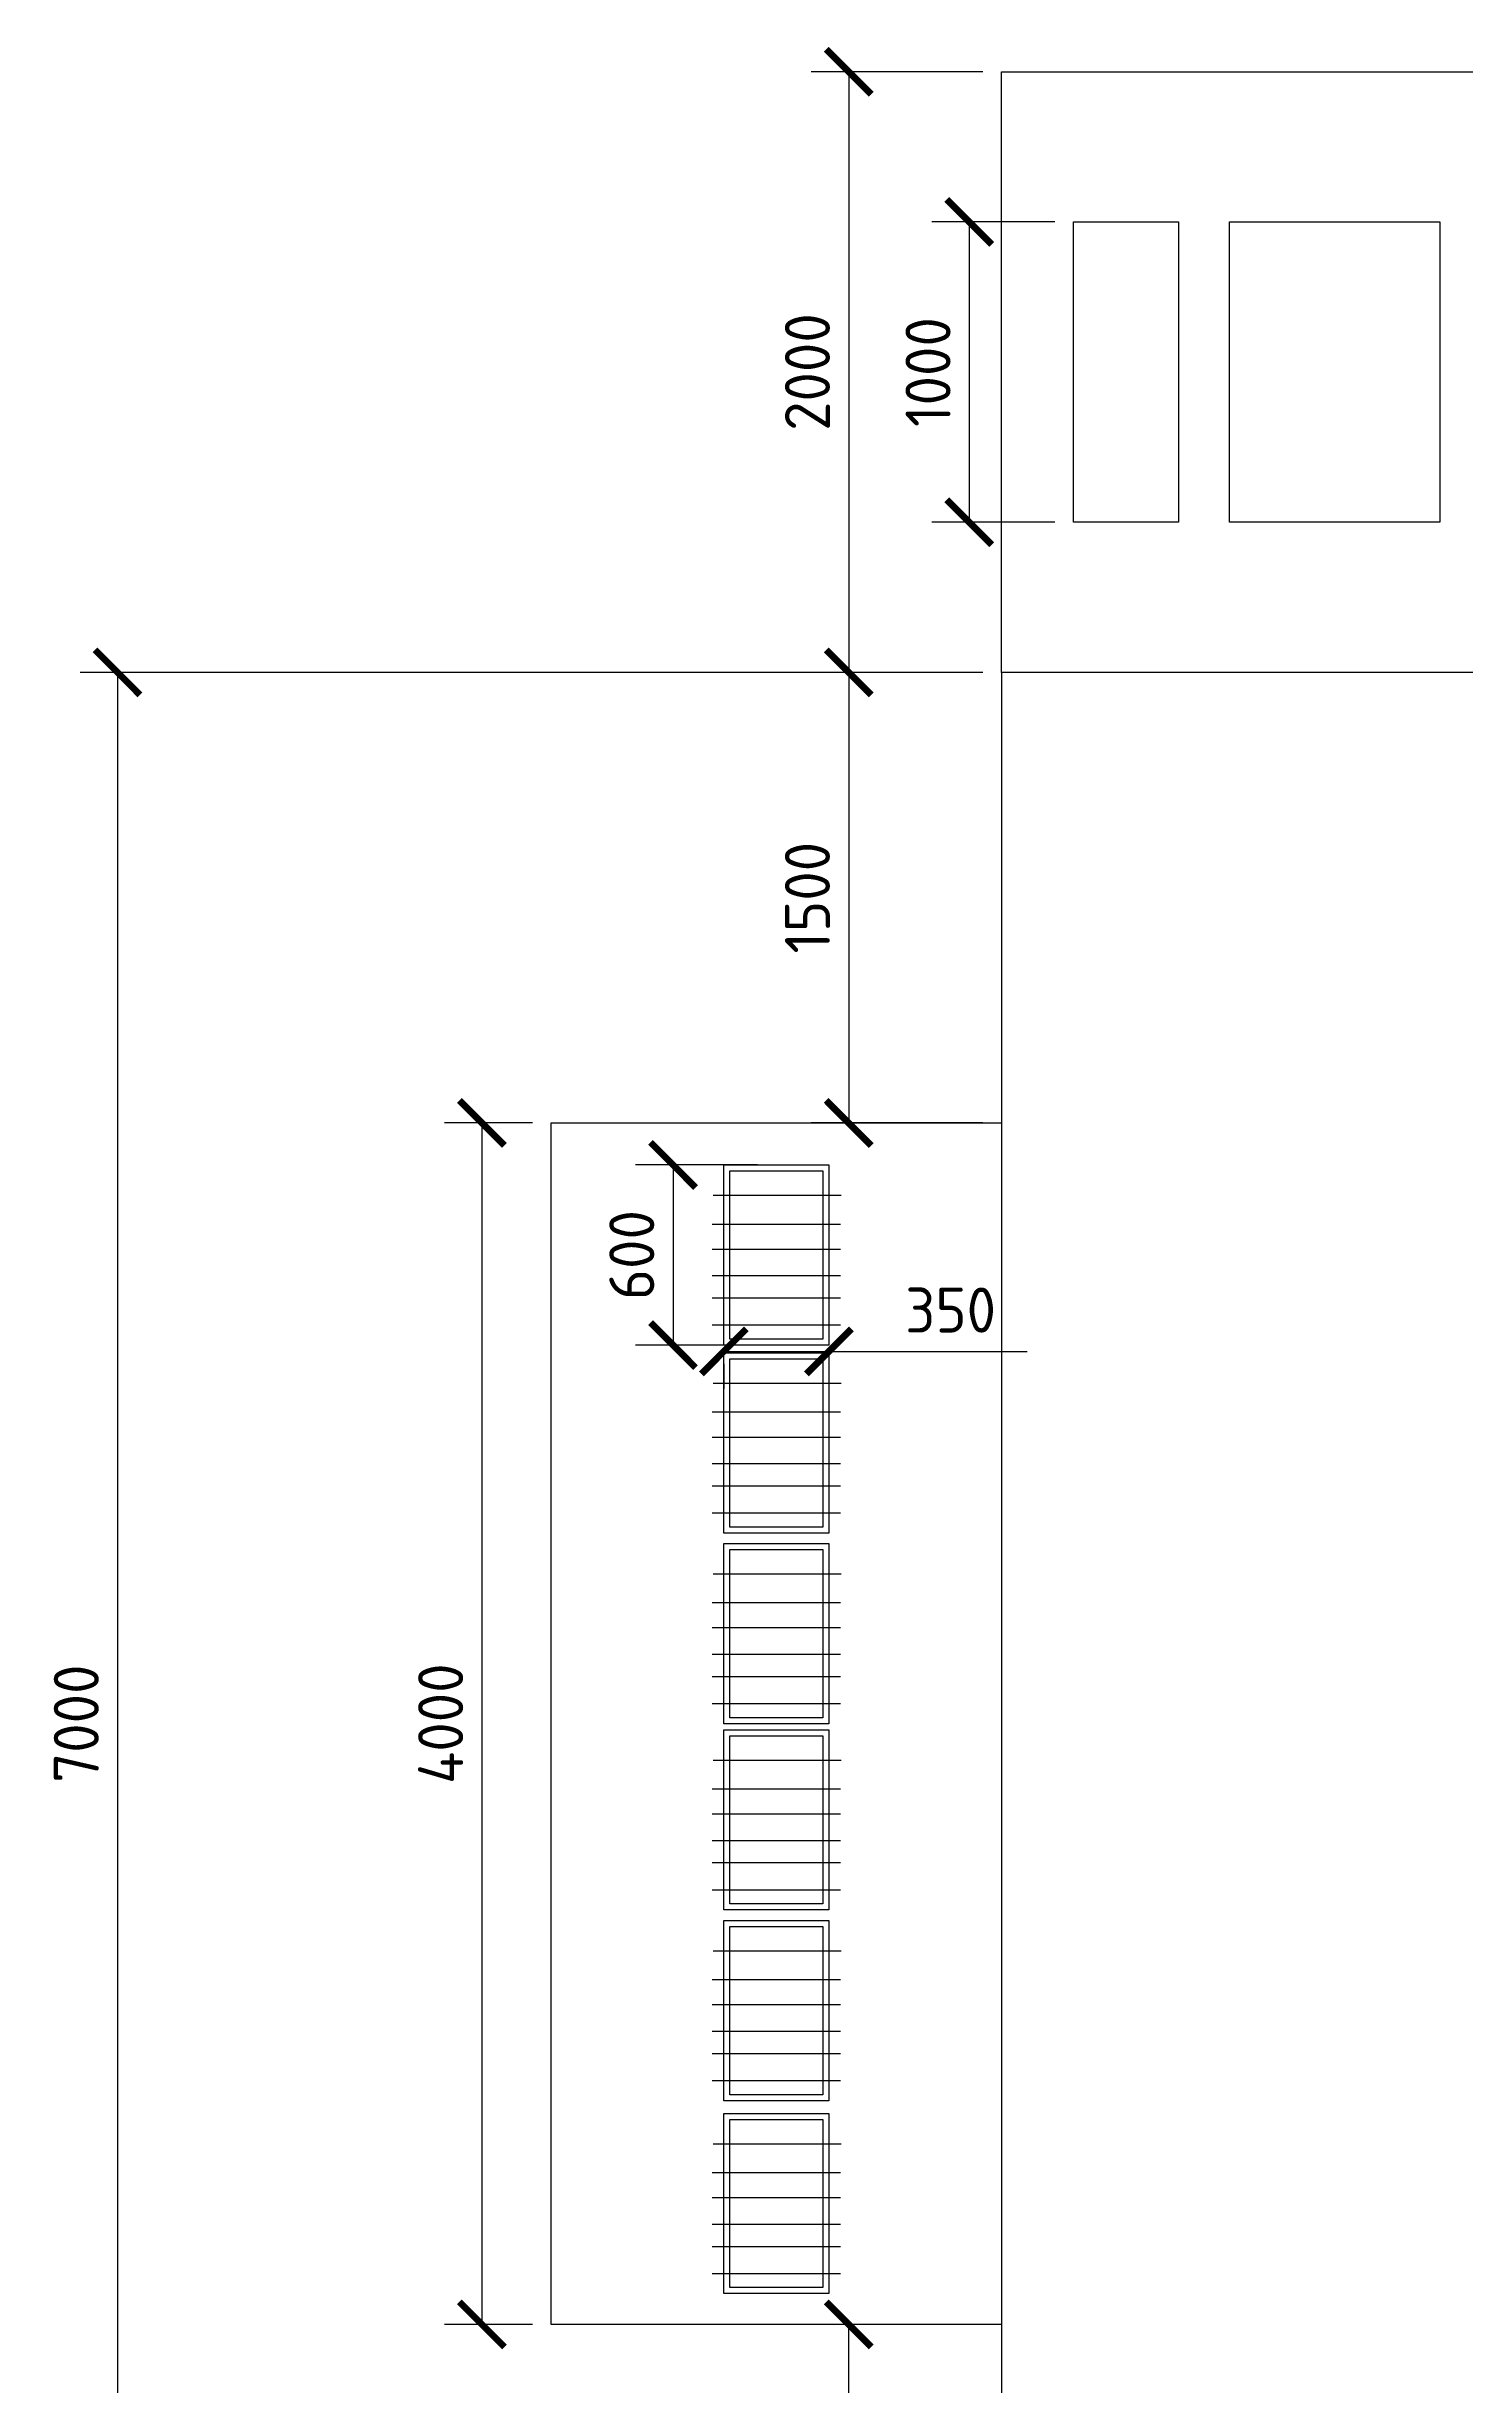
# Model space of a CAD drawing. Header units: millimetres. Extents: x -14813 to 141433, y -60308 to 84383.
# Drawn here: x 26804 to 31530, y -20078 to -12293 of the extents above; entities that cross this region are included whole.
import ezdxf

# ---------------------------------------------------------------- set-up
doc = ezdxf.new("R2010")
doc.units = ezdxf.units.MM
for name, color, linetype, lineweight in [('мебель', 44, 'Continuous', 25), ('размер', 1, 'Continuous', 25), ('территория', 74, 'Continuous', 25)]:
    doc.layers.add(name, color=color, linetype=linetype, lineweight=lineweight)
doc.styles.add('Аннотативный', font='')
doc.styles.get('Аннотативный').set_extended_font_data('GOST Common')
doc.dimstyles.new('Аннотативный', dxfattribs={"dimscale": 0, "dimtxt": 1.5, "dimasz": 1.5, "dimexe": 1.25, "dimexo": 0.625, "dimtad": 1, "dimdec": 0, "dimtxsty": 'Аннотативный', "dimblk": 'ARCHTICK', "dimcen": 2.5, "dimadec": 0, "dimazin": 0, "dimtfac": 1, "dimtdec": 0, "dimtmove": 0, "dimatfit": 3, "dimldrblk": 'CLOSEDBLANK', "dimfxl": 1, "dimarcsym": 0})

# ---------------------------------------------------------------- blocks, each defined once
blk = doc.blocks.new('_ArchTick')
at = {"color": 0, "linetype": 'ByBlock', "const_width": 0.15}
blk.add_lwpolyline([(-0.5, -0.5), (0.5, 0.5)], dxfattribs=at)
blk = doc.blocks.new('*D32')
at = {"layer": 'Defpoints', "color": 0, "transparency": 16777216}
for p in [(29985, -12375.9), (29476, -14375.9), (29985, -14375.9)]:
    blk.add_point(p, dxfattribs=at)
at = {"layer": 'размер', "color": 0, "lineweight": -2, "transparency": 16777216}
for p, q in [((29922.5, -12375.9), (29351, -12375.9)), ((29476, -12375.9), (29476, -14375.9)), ((29922.5, -14375.9), (29351, -14375.9))]:
    blk.add_line(p, q, dxfattribs=at)
at = {"layer": 'размер', "color": 0, "lineweight": -2, "transparency": 16777216, "xscale": 150, "yscale": 150, "zscale": 150}
for p, rotation in [((29476, -12375.9), 90), ((29476, -14375.9), 270)]:
    blk.add_blockref('_ArchTick', p, dxfattribs=dict(at, rotation=rotation))
at = {"layer": 'размер', "color": 0, "transparency": 16777216, "insert": (29338.5, -13375.9), "char_height": 150, "attachment_point": 5, "rotation": 90, "style": 'Аннотативный'}
blk.add_mtext('2000', dxfattribs=at)
blk = doc.blocks.new('_ClosedBlank')
at = {"color": 0, "linetype": 'ByBlock', "lineweight": -2}
for p, q in [((-1, 0.2), (0, 0)), ((-1, 0.2), (-1, -0.2)), ((0, 0), (-1, -0.2))]:
    blk.add_line(p, q, dxfattribs=at)
blk = doc.blocks.new('*D33')
at = {"layer": 'Defpoints', "color": 0, "transparency": 16777216}
for p in [(30225, -12875.9), (29877.7, -13875.9), (30225, -13875.9)]:
    blk.add_point(p, dxfattribs=at)
at = {"layer": 'размер', "color": 0, "lineweight": -2, "transparency": 16777216}
for p, q in [((30162.5, -12875.9), (29752.7, -12875.9)), ((29877.7, -12875.9), (29877.7, -13875.9)), ((30162.5, -13875.9), (29752.7, -13875.9))]:
    blk.add_line(p, q, dxfattribs=at)
at = {"layer": 'размер', "color": 0, "lineweight": -2, "transparency": 16777216, "xscale": 150, "yscale": 150, "zscale": 150}
for p, rotation in [((29877.7, -12875.9), 90), ((29877.7, -13875.9), 270)]:
    blk.add_blockref('_ArchTick', p, dxfattribs=dict(at, rotation=rotation))
at = {"layer": 'размер', "color": 0, "transparency": 16777216, "insert": (29740.2, -13375.9), "char_height": 150, "attachment_point": 5, "rotation": 90, "style": 'Аннотативный'}
blk.add_mtext('1000', dxfattribs=at)
blk = doc.blocks.new('*D34')
at = {"layer": 'Defpoints', "color": 0, "transparency": 16777216}
for p in [(29985, -14375.9), (27040, -21375.9), (29985, -21375.9)]:
    blk.add_point(p, dxfattribs=at)
at = {"layer": 'размер', "color": 0, "lineweight": -2, "transparency": 16777216}
for p, q in [((29922.5, -14375.9), (26915, -14375.9)), ((27040, -14375.9), (27040, -21375.9)), ((29922.5, -21375.9), (26915, -21375.9))]:
    blk.add_line(p, q, dxfattribs=at)
at = {"layer": 'размер', "color": 0, "lineweight": -2, "transparency": 16777216, "xscale": 150, "yscale": 150, "zscale": 150}
for p, rotation in [((27040, -14375.9), 90), ((27040, -21375.9), 270)]:
    blk.add_blockref('_ArchTick', p, dxfattribs=dict(at, rotation=rotation))
at = {"layer": 'размер', "color": 0, "transparency": 16777216, "insert": (26902.5, -17875.9), "char_height": 150, "attachment_point": 5, "rotation": 90, "style": 'Аннотативный'}
blk.add_mtext('7000', dxfattribs=at)
blk = doc.blocks.new('*D35')
at = {"layer": 'Defpoints', "color": 0, "transparency": 16777216}
for p in [(29985, -14375.9), (29476, -15875.9), (29985, -15875.9)]:
    blk.add_point(p, dxfattribs=at)
at = {"layer": 'размер', "color": 0, "lineweight": -2, "transparency": 16777216}
for p, q in [((29922.5, -14375.9), (29351, -14375.9)), ((29476, -14375.9), (29476, -15875.9)), ((29922.5, -15875.9), (29351, -15875.9))]:
    blk.add_line(p, q, dxfattribs=at)
at = {"layer": 'размер', "color": 0, "lineweight": -2, "transparency": 16777216, "xscale": 150, "yscale": 150, "zscale": 150}
for p, rotation in [((29476, -14375.9), 90), ((29476, -15875.9), 270)]:
    blk.add_blockref('_ArchTick', p, dxfattribs=dict(at, rotation=rotation))
at = {"layer": 'размер', "color": 0, "transparency": 16777216, "insert": (29338.5, -15125.9), "char_height": 150, "attachment_point": 5, "rotation": 90, "style": 'Аннотативный'}
blk.add_mtext('1500', dxfattribs=at)
blk = doc.blocks.new('*D36')
at = {"layer": 'Defpoints', "color": 0, "transparency": 16777216}
for p in [(29476, -19875.9), (29985, -19875.9), (29985, -21375.9)]:
    blk.add_point(p, dxfattribs=at)
at = {"layer": 'размер', "color": 0, "lineweight": -2, "transparency": 16777216}
for p, q in [((29922.5, -19875.9), (29351, -19875.9)), ((29476, -21375.9), (29476, -19875.9)), ((29922.5, -21375.9), (29351, -21375.9))]:
    blk.add_line(p, q, dxfattribs=at)
at = {"layer": 'размер', "color": 0, "lineweight": -2, "transparency": 16777216, "xscale": 150, "yscale": 150, "zscale": 150}
for p, rotation in [((29476, -19875.9), 90), ((29476, -21375.9), 270)]:
    blk.add_blockref('_ArchTick', p, dxfattribs=dict(at, rotation=rotation))
at = {"layer": 'размер', "color": 0, "transparency": 16777216, "insert": (29338.5, -20625.9), "char_height": 150, "attachment_point": 5, "rotation": 90, "style": 'Аннотативный'}
blk.add_mtext('1500', dxfattribs=at)
blk = doc.blocks.new('*D37')
at = {"layer": 'Defpoints', "color": 0, "transparency": 16777216}
for p in [(28485, -15875.9), (28254, -19875.9), (28485, -19875.9)]:
    blk.add_point(p, dxfattribs=at)
at = {"layer": 'размер', "color": 0, "lineweight": -2, "transparency": 16777216}
for p, q in [((28422.5, -15875.9), (28129, -15875.9)), ((28254, -15875.9), (28254, -19875.9)), ((28422.5, -19875.9), (28129, -19875.9))]:
    blk.add_line(p, q, dxfattribs=at)
at = {"layer": 'размер', "color": 0, "lineweight": -2, "transparency": 16777216, "xscale": 150, "yscale": 150, "zscale": 150}
for p, rotation in [((28254, -15875.9), 90), ((28254, -19875.9), 270)]:
    blk.add_blockref('_ArchTick', p, dxfattribs=dict(at, rotation=rotation))
at = {"layer": 'размер', "color": 0, "transparency": 16777216, "insert": (28116.5, -17875.9), "char_height": 150, "attachment_point": 5, "rotation": 90, "style": 'Аннотативный'}
blk.add_mtext('4000', dxfattribs=at)
blk = doc.blocks.new('*D38')
at = {"layer": 'Defpoints', "color": 0, "transparency": 16777216}
for p in [(29235, -16015.7), (28890.8, -16615.7), (29235, -16615.7)]:
    blk.add_point(p, dxfattribs=at)
at = {"layer": 'размер', "color": 0, "lineweight": -2, "transparency": 16777216}
for p, q in [((29172.5, -16015.7), (28765.8, -16015.7)), ((28890.8, -16015.7), (28890.8, -16615.7)), ((29172.5, -16615.7), (28765.8, -16615.7))]:
    blk.add_line(p, q, dxfattribs=at)
at = {"layer": 'размер', "color": 0, "lineweight": -2, "transparency": 16777216, "xscale": 150, "yscale": 150, "zscale": 150}
for p, rotation in [((28890.8, -16015.7), 90), ((28890.8, -16615.7), 270)]:
    blk.add_blockref('_ArchTick', p, dxfattribs=dict(at, rotation=rotation))
at = {"layer": 'размер', "color": 0, "transparency": 16777216, "insert": (28753.3, -16315.7), "char_height": 150, "attachment_point": 5, "rotation": 90, "style": 'Аннотативный'}
blk.add_mtext('600', dxfattribs=at)
blk = doc.blocks.new('*D39')
at = {"layer": 'Defpoints', "color": 0, "transparency": 16777216}
for p in [(29060, -16615.7), (29410, -16615.7), (29410, -16636.3)]:
    blk.add_point(p, dxfattribs=at)
at = {"layer": 'размер', "color": 0, "lineweight": -2, "transparency": 16777216}
for p, q in [((29060, -16636.3), (29410, -16636.3)), ((29410, -16636.3), (30070.8, -16636.3)), ((29060, -16678.2), (29060, -16761.3)), ((29410, -16678.2), (29410, -16761.3))]:
    blk.add_line(p, q, dxfattribs=at)
at = {"layer": 'размер', "color": 0, "lineweight": -2, "transparency": 16777216, "xscale": 150, "yscale": 150, "zscale": 150, "rotation": 180}
blk.add_blockref('_ArchTick', (29060, -16636.3), dxfattribs=at)
at = {"layer": 'размер', "color": 0, "lineweight": -2, "transparency": 16777216, "xscale": 150, "yscale": 150, "zscale": 150}
blk.add_blockref('_ArchTick', (29410, -16636.3), dxfattribs=at)
at = {"layer": 'размер', "color": 0, "transparency": 16777216, "insert": (29815.4, -16498.8), "char_height": 150, "attachment_point": 5, "style": 'Аннотативный'}
blk.add_mtext('350', dxfattribs=at)

msp = doc.modelspace()

# ---------------------------------------------------------------- linework, layer by layer
at = {"layer": 'мебель'}
for p, q in [((29024, -16116.8), (29451, -16116.8)), ((29021.5, -16212.3), (29448.6, -16212.3)), ((29021.5, -16295.9), (29448.6, -16295.9)), ((29021.5, -16384.2), (29448.6, -16384.2)), ((29021.5, -16458.3), (29448.6, -16458.3)), ((29021.5, -16548.5), (29448.6, -16548.5)), ((29024, -16742.5), (29451, -16742.5)), ((29021.5, -16838), (29448.6, -16838)), ((29021.5, -16921.6), (29448.6, -16921.6)), ((29021.5, -17009.9), (29448.6, -17009.9)), ((29021.5, -17083.9), (29448.6, -17083.9)), ((29021.5, -17174.2), (29448.6, -17174.2)), ((29024, -17377), (29451, -17377)), ((29021.5, -17472.5), (29448.6, -17472.5)), ((29021.5, -17556.1), (29448.6, -17556.1)), ((29021.5, -17644.4), (29448.6, -17644.4)), ((29021.5, -17718.4), (29448.6, -17718.4)), ((29021.5, -17808.7), (29448.6, -17808.7)), ((29024, -17997), (29451, -17997)), ((29021.5, -18092.5), (29448.6, -18092.5)), ((29021.5, -18176.1), (29448.6, -18176.1)), ((29021.5, -18264.4), (29448.6, -18264.4)), ((29021.5, -18338.4), (29448.6, -18338.4)), ((29021.5, -18428.7), (29448.6, -18428.7)), ((29024, -18632.2), (29451, -18632.2)), ((29021.5, -18727.7), (29448.6, -18727.7)), ((29021.5, -18811.3), (29448.6, -18811.3)), ((29021.5, -18899.7), (29448.6, -18899.7)), ((29021.5, -18973.7), (29448.6, -18973.7)), ((29021.5, -19063.9), (29448.6, -19063.9)), ((29024, -19274.6), (29451, -19274.6)), ((29021.5, -19370.1), (29448.6, -19370.1)), ((29021.5, -19453.6), (29448.6, -19453.6)), ((29021.5, -19542), (29448.6, -19542)), ((29021.5, -19616), (29448.6, -19616)), ((29021.5, -19706.2), (29448.6, -19706.2))]:
    msp.add_line(p, q, dxfattribs=at)
for points in [[(30225, -12875.9), (30575, -12875.9), (30575, -13875.9), (30225, -13875.9), (30225, -12875.9)], [(30745, -12875.9), (31445, -12875.9), (31445, -13875.9), (30745, -13875.9), (30745, -12875.9)], [(29060, -16015.7), (29410, -16015.7), (29410, -16615.7), (29060, -16615.7), (29060, -16015.7)], [(29060, -16641.4), (29410, -16641.4), (29410, -17241.4), (29060, -17241.4), (29060, -16641.4)], [(29060, -17275.9), (29410, -17275.9), (29410, -17875.9), (29060, -17875.9), (29060, -17275.9)], [(29060, -17895.9), (29410, -17895.9), (29410, -18495.9), (29060, -18495.9), (29060, -17895.9)], [(29060, -18531.1), (29410, -18531.1), (29410, -19131.1), (29060, -19131.1), (29060, -18531.1)], [(29060, -19173.5), (29410, -19173.5), (29410, -19773.5), (29060, -19773.5), (29060, -19173.5)]]:
    msp.add_lwpolyline(points, dxfattribs=at)
for points in [[(29080, -16035.7), (29390, -16035.7), (29390, -16595.7), (29080, -16595.7)], [(29080, -16661.4), (29390, -16661.4), (29390, -17221.4), (29080, -17221.4)], [(29080, -17295.9), (29390, -17295.9), (29390, -17855.9), (29080, -17855.9)], [(29080, -17915.9), (29390, -17915.9), (29390, -18475.9), (29080, -18475.9)], [(29080, -18551.1), (29390, -18551.1), (29390, -19111.1), (29080, -19111.1)], [(29080, -19193.5), (29390, -19193.5), (29390, -19753.5), (29080, -19753.5)]]:
    msp.add_lwpolyline(points, close=True, dxfattribs=at)
at = {"layer": 'территория'}
for points in [[(29985, -14375.9), (29985, -12375.9), (36985, -12375.9), (36985, -14075.9)], [(36735, -14375.9), (29985, -14375.9), (29985, -21375.9), (36735, -21375.9)], [(28485, -15875.9), (29985, -15875.9), (29985, -19875.9), (28485, -19875.9), (28485, -15875.9)]]:
    msp.add_lwpolyline(points, dxfattribs=at)

# ---------------------------------------------------------------- dimensions: what is measured, and where the dimension line sits
at = {"layer": 'размер'}
for base, p1, p2, picture, middle in [((29476, -14375.9), (29985, -12375.9), (29985, -14375.9), '*D32', (29338.5, -13375.9)), ((29877.7, -13875.9), (30225, -12875.9), (30225, -13875.9), '*D33', (29740.2, -13375.9)), ((27040, -21375.9), (29985, -14375.9), (29985, -21375.9), '*D34', (26902.5, -17875.9)), ((29476, -15875.9), (29985, -14375.9), (29985, -15875.9), '*D35', (29338.5, -15125.9)), ((28254, -19875.9), (28485, -15875.9), (28485, -19875.9), '*D37', (28116.5, -17875.9)), ((28890.8, -16615.7), (29235, -16015.7), (29235, -16615.7), '*D38', (28753.3, -16315.7)), ((29476, -19875.9), (29985, -21375.9), (29985, -19875.9), '*D36', (29338.5, -20625.9))]:
    dim = msp.add_linear_dim(base=base, p1=p1, p2=p2, angle=90, dimstyle='Аннотативный', dxfattribs=at)
    dim.commit()
    dim.dimension.update_dxf_attribs({"geometry": picture, "text_midpoint": middle})
dim = msp.add_linear_dim(base=(29410, -16636.3), p1=(29060, -16615.7), p2=(29410, -16615.7), dimstyle='Аннотативный', dxfattribs=at)
dim.commit()
dim.dimension.update_dxf_attribs({"geometry": '*D39', "text_midpoint": (29815.4, -16498.8)})

doc.saveas('drawing.dxf')
